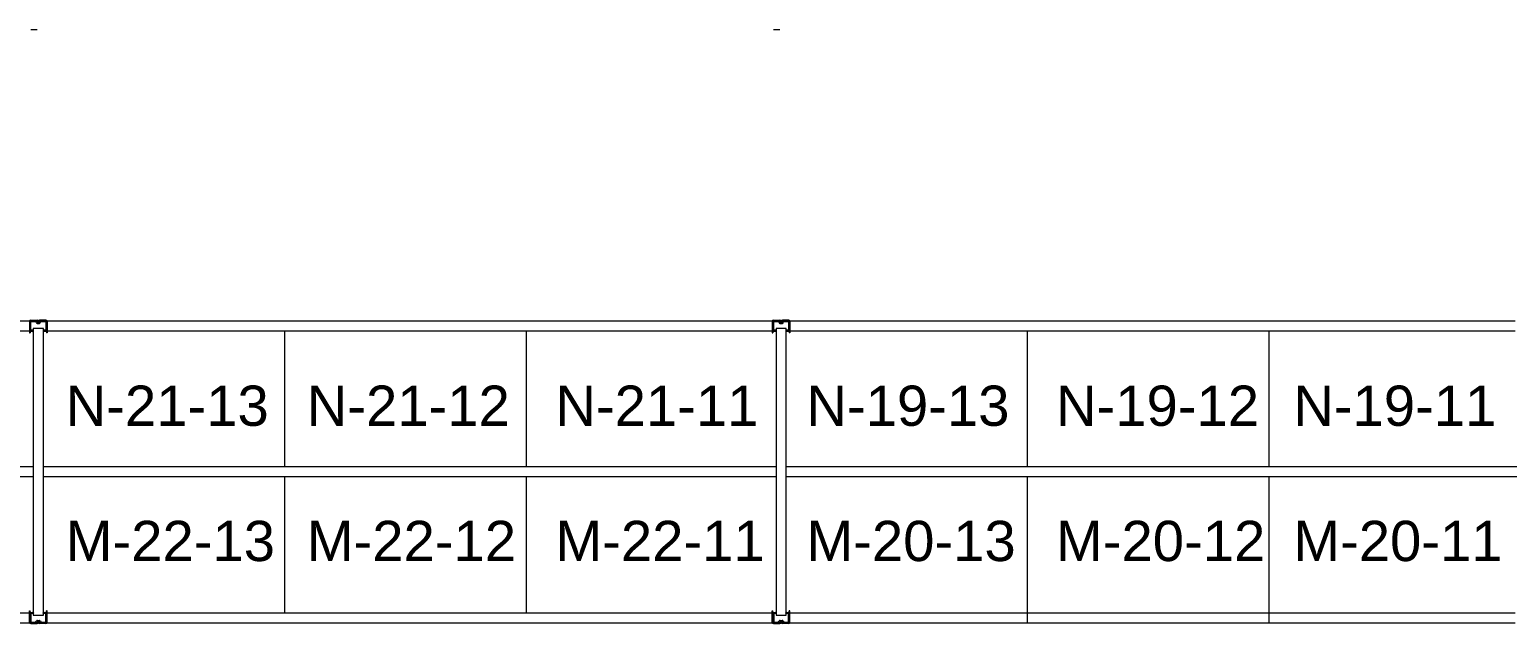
# Model space of a CAD drawing. Header units: inches. Extents: x 2743 to 10591, y -1604 to 5792.
# Drawn here: x 3122.3 to 3416.1, y 4811.9 to 4929.9 of the extents above; entities that cross this region are included whole.
import ezdxf

# ---------------------------------------------------------------- set-up
doc = ezdxf.new("R2010")
doc.units = ezdxf.units.IN
doc.header["$LTSCALE"] = 0.1875
doc.header["$MEASUREMENT"] = 0
for name, color, linetype, lineweight in [('22 Dimension', 7, 'Continuous', 5), ('32 Echelle', 160, 'Continuous', 15), ('33 Poutre', 30, 'Continuous', 15)]:
    doc.layers.add(name, color=color, linetype=linetype, lineweight=lineweight)
doc.styles.add('arial', font='')
doc.styles.get('arial').set_extended_font_data('Arial')

msp = doc.modelspace()

# ---------------------------------------------------------------- hatches: boundary and pattern name
at = {"layer": '32 Echelle'}
for points in [[(3123.08382, 4869.81503), (3123.08382, 4870.00253), (3122.89632, 4870.00253)], [(3123.08382, 4869.81503), (3123.08382, 4870.00253), (3122.89632, 4870.00253)], [(3125.08382, 4869.81503), (3125.08382, 4870.00253), (3125.27132, 4870.00253)], [(3125.08382, 4869.81503), (3125.08382, 4870.00253), (3125.27132, 4870.00253)], [(3270.70882, 4869.81503), (3270.70882, 4870.00253), (3270.52132, 4870.00253)], [(3270.70882, 4869.81503), (3270.70882, 4870.00253), (3270.52132, 4870.00253)], [(3272.70882, 4869.81503), (3272.70882, 4870.00253), (3272.89632, 4870.00253)], [(3272.70882, 4869.81503), (3272.70882, 4870.00253), (3272.89632, 4870.00253)], [(3123.08382, 4814.19003), (3123.08382, 4814.00253), (3122.89632, 4814.00253)], [(3123.08382, 4814.19003), (3123.08382, 4814.00253), (3122.89632, 4814.00253)], [(3125.08382, 4814.19003), (3125.08382, 4814.00253), (3125.27132, 4814.00253)], [(3125.08382, 4814.19003), (3125.08382, 4814.00253), (3125.27132, 4814.00253)], [(3270.70882, 4814.19003), (3270.70882, 4814.00253), (3270.52132, 4814.00253)], [(3270.70882, 4814.19003), (3270.70882, 4814.00253), (3270.52132, 4814.00253)], [(3272.70882, 4814.19003), (3272.70882, 4814.00253), (3272.89632, 4814.00253)], [(3272.70882, 4814.19003), (3272.70882, 4814.00253), (3272.89632, 4814.00253)]]:
    msp.add_hatch(color=256, dxfattribs=at).paths.add_polyline_path(points)

# ---------------------------------------------------------------- linework, layer by layer
at = {"layer": '22 Dimension'}
for p, q in [((3173.08382, 4843.00253), (3173.08382, 4870.00253)), ((3221.08382, 4843.00253), (3221.08382, 4870.00253)), ((3320.70882, 4843.00253), (3320.70882, 4870.00253)), ((3368.70882, 4843.00253), (3368.70882, 4870.00253)), ((3123.08382, 4843.00253), (2977.45882, 4843.00253)), ((3123.08382, 4841.00253), (2977.45882, 4841.00253)), ((3270.70882, 4843.00253), (3125.08382, 4843.00253)), ((3270.70882, 4841.00253), (3125.08382, 4841.00253)), ((3173.08382, 4814.00253), (3173.08382, 4841.00253)), ((3221.08382, 4814.00253), (3221.08382, 4841.00253)), ((3418.33382, 4843.00253), (3272.70882, 4843.00253)), ((3418.33382, 4841.00253), (3272.70882, 4841.00253)), ((3320.70882, 4812.00253), (3320.70882, 4841.00253)), ((3368.70882, 4812.00253), (3368.70882, 4841.00253))]:
    msp.add_line(p, q, dxfattribs=at)
at = {"layer": '32 Echelle', "linetype": 'Continuous', "lineweight": 25}
for p, q in [((3122.45886, 4871.81878), (3122.45886, 4870.18628)), ((3122.45886, 4871.81878), (3122.45886, 4870.18628)), ((3122.54886, 4870.18628), (3122.54886, 4871.81878)), ((3122.54886, 4870.18628), (3122.54886, 4871.81878)), ((3123.57145, 4872.00253), (3122.64261, 4872.00253)), ((3123.57145, 4872.00253), (3122.64261, 4872.00253)), ((3122.64261, 4871.91253), (3123.57145, 4871.91253)), ((3122.64261, 4871.91253), (3123.57145, 4871.91253)), ((3123.6611, 4871.84619), (3123.70501, 4871.70256)), ((3123.6611, 4871.84619), (3123.70501, 4871.70256)), ((3123.79108, 4871.72887), (3123.74717, 4871.8725)), ((3123.79108, 4871.72887), (3123.74717, 4871.8725)), ((3124.2869, 4871.66253), (3123.88073, 4871.66253)), ((3124.2869, 4871.66253), (3123.88073, 4871.66253)), ((3123.88073, 4871.57253), (3124.2869, 4871.57253)), ((3123.88073, 4871.57253), (3124.2869, 4871.57253)), ((3124.42047, 4871.8725), (3124.37655, 4871.72887)), ((3124.42047, 4871.8725), (3124.37655, 4871.72887)), ((3124.46262, 4871.70256), (3124.50653, 4871.84619)), ((3124.46262, 4871.70256), (3124.50653, 4871.84619)), ((3125.52502, 4872.00253), (3124.59619, 4872.00253)), ((3125.52502, 4872.00253), (3124.59619, 4872.00253)), ((3124.59619, 4871.91253), (3125.52502, 4871.91253)), ((3124.59619, 4871.91253), (3125.52502, 4871.91253)), ((3125.61877, 4871.81878), (3125.61877, 4870.18628)), ((3125.61877, 4871.81878), (3125.61877, 4870.18628)), ((3125.70877, 4870.18628), (3125.70877, 4871.81878)), ((3125.70877, 4870.18628), (3125.70877, 4871.81878)), ((3270.08386, 4871.81878), (3270.08386, 4870.18628)), ((3270.08386, 4871.81878), (3270.08386, 4870.18628)), ((3270.17386, 4870.18628), (3270.17386, 4871.81878)), ((3270.17386, 4870.18628), (3270.17386, 4871.81878)), ((3271.19645, 4872.00253), (3270.26761, 4872.00253)), ((3271.19645, 4872.00253), (3270.26761, 4872.00253)), ((3270.26761, 4871.91253), (3271.19645, 4871.91253)), ((3270.26761, 4871.91253), (3271.19645, 4871.91253)), ((3271.2861, 4871.84619), (3271.33001, 4871.70256)), ((3271.2861, 4871.84619), (3271.33001, 4871.70256)), ((3271.41608, 4871.72887), (3271.37217, 4871.8725)), ((3271.41608, 4871.72887), (3271.37217, 4871.8725)), ((3271.9119, 4871.66253), (3271.50573, 4871.66253)), ((3271.9119, 4871.66253), (3271.50573, 4871.66253)), ((3271.50573, 4871.57253), (3271.9119, 4871.57253)), ((3271.50573, 4871.57253), (3271.9119, 4871.57253)), ((3272.04547, 4871.8725), (3272.00155, 4871.72887)), ((3272.04547, 4871.8725), (3272.00155, 4871.72887)), ((3272.08762, 4871.70256), (3272.13153, 4871.84619)), ((3272.08762, 4871.70256), (3272.13153, 4871.84619)), ((3273.15002, 4872.00253), (3272.22119, 4872.00253)), ((3273.15002, 4872.00253), (3272.22119, 4872.00253)), ((3272.22119, 4871.91253), (3273.15002, 4871.91253)), ((3272.22119, 4871.91253), (3273.15002, 4871.91253)), ((3273.24377, 4871.81878), (3273.24377, 4870.18628)), ((3273.24377, 4871.81878), (3273.24377, 4870.18628)), ((3273.33377, 4870.18628), (3273.33377, 4871.81878)), ((3273.33377, 4870.18628), (3273.33377, 4871.81878)), ((3123.05886, 4870.09253), (3122.64261, 4870.09253)), ((3123.05886, 4870.09253), (3122.64261, 4870.09253)), ((3122.64261, 4870.00253), (3123.05886, 4870.00253)), ((3122.64261, 4870.00253), (3123.05886, 4870.00253)), ((3123.05886, 4870.00253), (3123.05886, 4870.09253)), ((3123.05886, 4870.00253), (3123.05886, 4870.09253)), ((3125.52502, 4870.09253), (3125.10877, 4870.09253)), ((3125.10877, 4870.09253), (3125.10877, 4870.00253)), ((3125.52502, 4870.09253), (3125.10877, 4870.09253)), ((3125.10877, 4870.09253), (3125.10877, 4870.00253)), ((3125.10877, 4870.00253), (3125.52502, 4870.00253)), ((3125.10877, 4870.00253), (3125.52502, 4870.00253)), ((3270.68386, 4870.09253), (3270.26761, 4870.09253)), ((3270.68386, 4870.09253), (3270.26761, 4870.09253)), ((3270.26761, 4870.00253), (3270.68386, 4870.00253)), ((3270.26761, 4870.00253), (3270.68386, 4870.00253)), ((3270.68386, 4870.00253), (3270.68386, 4870.09253)), ((3270.68386, 4870.00253), (3270.68386, 4870.09253)), ((3273.15002, 4870.09253), (3272.73377, 4870.09253)), ((3272.73377, 4870.09253), (3272.73377, 4870.00253)), ((3273.15002, 4870.09253), (3272.73377, 4870.09253)), ((3272.73377, 4870.09253), (3272.73377, 4870.00253)), ((3272.73377, 4870.00253), (3273.15002, 4870.00253)), ((3272.73377, 4870.00253), (3273.15002, 4870.00253)), ((3122.45886, 4812.18628), (3122.45886, 4813.81878)), ((3122.45886, 4812.18628), (3122.45886, 4813.81878)), ((3122.54886, 4813.81878), (3122.54886, 4812.18628)), ((3122.54886, 4813.81878), (3122.54886, 4812.18628)), ((3122.64261, 4814.00253), (3123.05886, 4814.00253)), ((3122.64261, 4814.00253), (3123.05886, 4814.00253)), ((3123.05886, 4813.91253), (3122.64261, 4813.91253)), ((3123.05886, 4813.91253), (3122.64261, 4813.91253)), ((3122.64261, 4812.09253), (3123.57145, 4812.09253)), ((3122.64261, 4812.09253), (3123.57145, 4812.09253)), ((3123.57145, 4812.00253), (3122.64261, 4812.00253)), ((3123.57145, 4812.00253), (3122.64261, 4812.00253)), ((3123.05886, 4814.00253), (3123.05886, 4813.91253)), ((3123.05886, 4814.00253), (3123.05886, 4813.91253)), ((3123.6611, 4812.15887), (3123.70501, 4812.3025)), ((3123.6611, 4812.15887), (3123.70501, 4812.3025)), ((3123.79108, 4812.27619), (3123.74717, 4812.13256)), ((3123.79108, 4812.27619), (3123.74717, 4812.13256)), ((3123.88073, 4812.43253), (3124.2869, 4812.43253)), ((3123.88073, 4812.43253), (3124.2869, 4812.43253)), ((3124.2869, 4812.34253), (3123.88073, 4812.34253)), ((3124.2869, 4812.34253), (3123.88073, 4812.34253)), ((3124.42047, 4812.13256), (3124.37655, 4812.27619)), ((3124.42047, 4812.13256), (3124.37655, 4812.27619)), ((3124.46262, 4812.3025), (3124.50653, 4812.15887)), ((3124.46262, 4812.3025), (3124.50653, 4812.15887)), ((3124.59619, 4812.09253), (3125.52502, 4812.09253)), ((3124.59619, 4812.09253), (3125.52502, 4812.09253)), ((3125.52502, 4812.00253), (3124.59619, 4812.00253)), ((3125.52502, 4812.00253), (3124.59619, 4812.00253)), ((3125.10877, 4814.00253), (3125.52502, 4814.00253)), ((3125.10877, 4813.91253), (3125.10877, 4814.00253)), ((3125.10877, 4814.00253), (3125.52502, 4814.00253)), ((3125.10877, 4813.91253), (3125.10877, 4814.00253)), ((3125.52502, 4813.91253), (3125.10877, 4813.91253)), ((3125.52502, 4813.91253), (3125.10877, 4813.91253)), ((3125.61877, 4812.18628), (3125.61877, 4813.81878)), ((3125.61877, 4812.18628), (3125.61877, 4813.81878)), ((3125.70877, 4813.81878), (3125.70877, 4812.18628)), ((3125.70877, 4813.81878), (3125.70877, 4812.18628)), ((3270.08386, 4812.18628), (3270.08386, 4813.81878)), ((3270.08386, 4812.18628), (3270.08386, 4813.81878)), ((3270.17386, 4813.81878), (3270.17386, 4812.18628)), ((3270.17386, 4813.81878), (3270.17386, 4812.18628)), ((3270.26761, 4814.00253), (3270.68386, 4814.00253)), ((3270.26761, 4814.00253), (3270.68386, 4814.00253)), ((3270.68386, 4813.91253), (3270.26761, 4813.91253)), ((3270.68386, 4813.91253), (3270.26761, 4813.91253)), ((3270.26761, 4812.09253), (3271.19645, 4812.09253)), ((3270.26761, 4812.09253), (3271.19645, 4812.09253)), ((3271.19645, 4812.00253), (3270.26761, 4812.00253)), ((3271.19645, 4812.00253), (3270.26761, 4812.00253)), ((3270.68386, 4814.00253), (3270.68386, 4813.91253)), ((3270.68386, 4814.00253), (3270.68386, 4813.91253)), ((3271.2861, 4812.15887), (3271.33001, 4812.3025)), ((3271.2861, 4812.15887), (3271.33001, 4812.3025)), ((3271.41608, 4812.27619), (3271.37217, 4812.13256)), ((3271.41608, 4812.27619), (3271.37217, 4812.13256)), ((3271.50573, 4812.43253), (3271.9119, 4812.43253)), ((3271.50573, 4812.43253), (3271.9119, 4812.43253)), ((3271.9119, 4812.34253), (3271.50573, 4812.34253)), ((3271.9119, 4812.34253), (3271.50573, 4812.34253)), ((3272.04547, 4812.13256), (3272.00155, 4812.27619)), ((3272.04547, 4812.13256), (3272.00155, 4812.27619)), ((3272.08762, 4812.3025), (3272.13153, 4812.15887)), ((3272.08762, 4812.3025), (3272.13153, 4812.15887)), ((3272.22119, 4812.09253), (3273.15002, 4812.09253)), ((3272.22119, 4812.09253), (3273.15002, 4812.09253)), ((3273.15002, 4812.00253), (3272.22119, 4812.00253)), ((3273.15002, 4812.00253), (3272.22119, 4812.00253)), ((3272.73377, 4814.00253), (3273.15002, 4814.00253)), ((3272.73377, 4813.91253), (3272.73377, 4814.00253)), ((3272.73377, 4814.00253), (3273.15002, 4814.00253)), ((3272.73377, 4813.91253), (3272.73377, 4814.00253)), ((3273.15002, 4813.91253), (3272.73377, 4813.91253)), ((3273.15002, 4813.91253), (3272.73377, 4813.91253)), ((3273.24377, 4812.18628), (3273.24377, 4813.81878)), ((3273.24377, 4812.18628), (3273.24377, 4813.81878)), ((3273.33377, 4813.81878), (3273.33377, 4812.18628)), ((3273.33377, 4813.81878), (3273.33377, 4812.18628))]:
    msp.add_line(p, q, dxfattribs=at)
at = {"layer": '32 Echelle'}
for p, q in [((3125.08382, 4870.50253), (3123.08382, 4870.50253)), ((3123.08382, 4870.50253), (3123.08382, 4813.50253)), ((3125.08382, 4870.50253), (3123.08382, 4870.50253)), ((3123.08382, 4870.50253), (3123.08382, 4813.50253)), ((3125.08382, 4813.50253), (3125.08382, 4870.50253)), ((3125.08382, 4813.50253), (3125.08382, 4870.50253)), ((3272.70882, 4870.50253), (3270.70882, 4870.50253)), ((3270.70882, 4870.50253), (3270.70882, 4813.50253)), ((3272.70882, 4870.50253), (3270.70882, 4870.50253)), ((3270.70882, 4870.50253), (3270.70882, 4813.50253)), ((3272.70882, 4813.50253), (3272.70882, 4870.50253)), ((3272.70882, 4813.50253), (3272.70882, 4870.50253)), ((3123.08382, 4870.00253), (3122.89632, 4870.00253)), ((3123.08382, 4869.81503), (3122.89632, 4870.00253)), ((3123.08382, 4870.00253), (3122.89632, 4870.00253)), ((3123.08382, 4869.81503), (3122.89632, 4870.00253)), ((3123.08382, 4869.81503), (3123.08382, 4870.00253)), ((3123.08382, 4869.81503), (3123.08382, 4870.00253)), ((3125.08382, 4870.00253), (3125.27132, 4870.00253)), ((3125.08382, 4869.81503), (3125.08382, 4870.00253)), ((3125.08382, 4869.81503), (3125.27132, 4870.00253)), ((3125.08382, 4870.00253), (3125.27132, 4870.00253)), ((3125.08382, 4869.81503), (3125.08382, 4870.00253)), ((3125.08382, 4869.81503), (3125.27132, 4870.00253)), ((3270.70882, 4870.00253), (3270.52132, 4870.00253)), ((3270.70882, 4869.81503), (3270.52132, 4870.00253)), ((3270.70882, 4870.00253), (3270.52132, 4870.00253)), ((3270.70882, 4869.81503), (3270.52132, 4870.00253)), ((3270.70882, 4869.81503), (3270.70882, 4870.00253)), ((3270.70882, 4869.81503), (3270.70882, 4870.00253)), ((3272.70882, 4870.00253), (3272.89632, 4870.00253)), ((3272.70882, 4869.81503), (3272.70882, 4870.00253)), ((3272.70882, 4869.81503), (3272.89632, 4870.00253)), ((3272.70882, 4870.00253), (3272.89632, 4870.00253)), ((3272.70882, 4869.81503), (3272.70882, 4870.00253)), ((3272.70882, 4869.81503), (3272.89632, 4870.00253)), ((3123.08382, 4814.19003), (3122.89632, 4814.00253)), ((3123.08382, 4814.19003), (3122.89632, 4814.00253)), ((3123.08382, 4814.00253), (3122.89632, 4814.00253)), ((3123.08382, 4814.00253), (3122.89632, 4814.00253)), ((3123.08382, 4814.19003), (3123.08382, 4814.00253)), ((3123.08382, 4814.19003), (3123.08382, 4814.00253)), ((3123.08382, 4813.50253), (3125.08382, 4813.50253)), ((3123.08382, 4813.50253), (3125.08382, 4813.50253)), ((3125.08382, 4814.19003), (3125.08382, 4814.00253)), ((3125.08382, 4814.19003), (3125.27132, 4814.00253)), ((3125.08382, 4814.19003), (3125.08382, 4814.00253)), ((3125.08382, 4814.19003), (3125.27132, 4814.00253)), ((3125.08382, 4814.00253), (3125.27132, 4814.00253)), ((3125.08382, 4814.00253), (3125.27132, 4814.00253)), ((3270.70882, 4814.19003), (3270.52132, 4814.00253)), ((3270.70882, 4814.19003), (3270.52132, 4814.00253)), ((3270.70882, 4814.00253), (3270.52132, 4814.00253)), ((3270.70882, 4814.00253), (3270.52132, 4814.00253)), ((3270.70882, 4814.19003), (3270.70882, 4814.00253)), ((3270.70882, 4814.19003), (3270.70882, 4814.00253)), ((3270.70882, 4813.50253), (3272.70882, 4813.50253)), ((3270.70882, 4813.50253), (3272.70882, 4813.50253)), ((3272.70882, 4814.19003), (3272.70882, 4814.00253)), ((3272.70882, 4814.19003), (3272.89632, 4814.00253)), ((3272.70882, 4814.19003), (3272.70882, 4814.00253)), ((3272.70882, 4814.19003), (3272.89632, 4814.00253)), ((3272.70882, 4814.00253), (3272.89632, 4814.00253)), ((3272.70882, 4814.00253), (3272.89632, 4814.00253))]:
    msp.add_line(p, q, dxfattribs=at)
at = {"layer": '32 Echelle', "linetype": 'Continuous', "lineweight": 25}
for centre, radius, start, end in [((3122.64261, 4871.81878), 0.18375, 90, 180), ((3122.64261, 4871.81878), 0.18375, 90, 180), ((3122.64261, 4870.18628), 0.18375, 180, 270), ((3122.64261, 4870.18628), 0.18375, 180, 270), ((3122.64261, 4871.81878), 0.09375, 90, 180), ((3122.64261, 4871.81878), 0.09375, 90, 180), ((3122.64261, 4870.18628), 0.09375, 180, 270), ((3122.64261, 4870.18628), 0.09375, 180, 270), ((3123.57145, 4871.81878), 0.18375, 17, 90), ((3123.57145, 4871.81878), 0.18375, 17, 90), ((3123.57145, 4871.81878), 0.09375, 17, 90), ((3123.57145, 4871.81878), 0.09375, 17, 90), ((3123.88073, 4871.75628), 0.18375, 197, 270), ((3123.88073, 4871.75628), 0.18375, 197, 270), ((3123.88073, 4871.75628), 0.09375, 197, 270), ((3123.88073, 4871.75628), 0.09375, 197, 270), ((3124.2869, 4871.75628), 0.09375, 270, 343), ((3124.2869, 4871.75628), 0.09375, 270, 343), ((3124.2869, 4871.75628), 0.18375, 270, 343), ((3124.2869, 4871.75628), 0.18375, 270, 343), ((3124.59619, 4871.81878), 0.18375, 90, 163), ((3124.59619, 4871.81878), 0.18375, 90, 163), ((3124.59619, 4871.81878), 0.09375, 90, 163), ((3124.59619, 4871.81878), 0.09375, 90, 163), ((3125.52502, 4871.81878), 0.18375, 0, 90), ((3125.52502, 4871.81878), 0.18375, 0, 90), ((3125.52502, 4871.81878), 0.09375, 0, 90), ((3125.52502, 4871.81878), 0.09375, 0, 90), ((3125.52502, 4870.18628), 0.09375, 270, 0), ((3125.52502, 4870.18628), 0.18375, 270, 0), ((3125.52502, 4870.18628), 0.09375, 270, 0), ((3125.52502, 4870.18628), 0.18375, 270, 0), ((3270.26761, 4871.81878), 0.18375, 90, 180), ((3270.26761, 4871.81878), 0.18375, 90, 180), ((3270.26761, 4870.18628), 0.18375, 180, 270), ((3270.26761, 4870.18628), 0.18375, 180, 270), ((3270.26761, 4871.81878), 0.09375, 90, 180), ((3270.26761, 4871.81878), 0.09375, 90, 180), ((3270.26761, 4870.18628), 0.09375, 180, 270), ((3270.26761, 4870.18628), 0.09375, 180, 270), ((3271.19645, 4871.81878), 0.18375, 17, 90), ((3271.19645, 4871.81878), 0.18375, 17, 90), ((3271.19645, 4871.81878), 0.09375, 17, 90), ((3271.19645, 4871.81878), 0.09375, 17, 90), ((3271.50573, 4871.75628), 0.18375, 197, 270), ((3271.50573, 4871.75628), 0.18375, 197, 270), ((3271.50573, 4871.75628), 0.09375, 197, 270), ((3271.50573, 4871.75628), 0.09375, 197, 270), ((3271.9119, 4871.75628), 0.09375, 270, 343), ((3271.9119, 4871.75628), 0.09375, 270, 343), ((3271.9119, 4871.75628), 0.18375, 270, 343), ((3271.9119, 4871.75628), 0.18375, 270, 343), ((3272.22119, 4871.81878), 0.18375, 90, 163), ((3272.22119, 4871.81878), 0.18375, 90, 163), ((3272.22119, 4871.81878), 0.09375, 90, 163), ((3272.22119, 4871.81878), 0.09375, 90, 163), ((3273.15002, 4871.81878), 0.18375, 0, 90), ((3273.15002, 4871.81878), 0.18375, 0, 90), ((3273.15002, 4871.81878), 0.09375, 0, 90), ((3273.15002, 4871.81878), 0.09375, 0, 90), ((3273.15002, 4870.18628), 0.09375, 270, 0), ((3273.15002, 4870.18628), 0.18375, 270, 0), ((3273.15002, 4870.18628), 0.09375, 270, 0), ((3273.15002, 4870.18628), 0.18375, 270, 0), ((3122.64261, 4813.81878), 0.18375, 90, 180), ((3122.64261, 4813.81878), 0.18375, 90, 180), ((3122.64261, 4812.18628), 0.18375, 180, 270), ((3122.64261, 4812.18628), 0.18375, 180, 270), ((3122.64261, 4813.81878), 0.09375, 90, 180), ((3122.64261, 4813.81878), 0.09375, 90, 180), ((3122.64261, 4812.18628), 0.09375, 180, 270), ((3122.64261, 4812.18628), 0.09375, 180, 270), ((3123.57145, 4812.18628), 0.09375, 270, 343), ((3123.57145, 4812.18628), 0.09375, 270, 343), ((3123.57145, 4812.18628), 0.18375, 270, 343), ((3123.57145, 4812.18628), 0.18375, 270, 343), ((3123.88073, 4812.24878), 0.18375, 90, 163), ((3123.88073, 4812.24878), 0.18375, 90, 163), ((3123.88073, 4812.24878), 0.09375, 90, 163), ((3123.88073, 4812.24878), 0.09375, 90, 163), ((3124.2869, 4812.24878), 0.18375, 17, 90), ((3124.2869, 4812.24878), 0.18375, 17, 90), ((3124.2869, 4812.24878), 0.09375, 17, 90), ((3124.2869, 4812.24878), 0.09375, 17, 90), ((3124.59619, 4812.18628), 0.18375, 197, 270), ((3124.59619, 4812.18628), 0.18375, 197, 270), ((3124.59619, 4812.18628), 0.09375, 197, 270), ((3124.59619, 4812.18628), 0.09375, 197, 270), ((3125.52502, 4813.81878), 0.18375, 0, 90), ((3125.52502, 4813.81878), 0.18375, 0, 90), ((3125.52502, 4813.81878), 0.09375, 0, 90), ((3125.52502, 4813.81878), 0.09375, 0, 90), ((3125.52502, 4812.18628), 0.09375, 270, 0), ((3125.52502, 4812.18628), 0.18375, 270, 0), ((3125.52502, 4812.18628), 0.09375, 270, 0), ((3125.52502, 4812.18628), 0.18375, 270, 0), ((3270.26761, 4813.81878), 0.18375, 90, 180), ((3270.26761, 4813.81878), 0.18375, 90, 180), ((3270.26761, 4812.18628), 0.18375, 180, 270), ((3270.26761, 4812.18628), 0.18375, 180, 270), ((3270.26761, 4813.81878), 0.09375, 90, 180), ((3270.26761, 4813.81878), 0.09375, 90, 180), ((3270.26761, 4812.18628), 0.09375, 180, 270), ((3270.26761, 4812.18628), 0.09375, 180, 270), ((3271.19645, 4812.18628), 0.09375, 270, 343), ((3271.19645, 4812.18628), 0.09375, 270, 343), ((3271.19645, 4812.18628), 0.18375, 270, 343), ((3271.19645, 4812.18628), 0.18375, 270, 343), ((3271.50573, 4812.24878), 0.18375, 90, 163), ((3271.50573, 4812.24878), 0.18375, 90, 163), ((3271.50573, 4812.24878), 0.09375, 90, 163), ((3271.50573, 4812.24878), 0.09375, 90, 163), ((3271.9119, 4812.24878), 0.18375, 17, 90), ((3271.9119, 4812.24878), 0.18375, 17, 90), ((3271.9119, 4812.24878), 0.09375, 17, 90), ((3271.9119, 4812.24878), 0.09375, 17, 90), ((3272.22119, 4812.18628), 0.18375, 197, 270), ((3272.22119, 4812.18628), 0.18375, 197, 270), ((3272.22119, 4812.18628), 0.09375, 197, 270), ((3272.22119, 4812.18628), 0.09375, 197, 270), ((3273.15002, 4813.81878), 0.18375, 0, 90), ((3273.15002, 4813.81878), 0.18375, 0, 90), ((3273.15002, 4813.81878), 0.09375, 0, 90), ((3273.15002, 4813.81878), 0.09375, 0, 90), ((3273.15002, 4812.18628), 0.09375, 270, 0), ((3273.15002, 4812.18628), 0.18375, 270, 0), ((3273.15002, 4812.18628), 0.09375, 270, 0), ((3273.15002, 4812.18628), 0.18375, 270, 0)]:
    msp.add_arc(centre, radius, start, end, dxfattribs=at)
at = {"layer": '33 Poutre'}
for p, q in [((3122.57782, 4929.88353), (3123.83982, 4929.88353)), ((3270.20282, 4929.88353), (3271.46482, 4929.88353)), ((2978.20882, 4872.00253), (3122.33382, 4872.00253)), ((3122.33382, 4872.00253), (3122.33382, 4870.00253)), ((3122.33382, 4871.87753), (3122.33382, 4869.62153)), ((3122.45282, 4871.87753), (3122.45282, 4869.62153)), ((3122.57782, 4872.12153), (3123.83982, 4872.12153)), ((3123.83982, 4872.00253), (3122.57782, 4872.00253)), ((3123.96482, 4871.66253), (3123.96482, 4871.87753)), ((3123.96482, 4871.66253), (3124.08382, 4871.66253)), ((3124.08382, 4871.66253), (3124.08382, 4871.87753)), ((3124.08382, 4871.66253), (3124.08382, 4871.87753)), ((3124.20282, 4871.66253), (3124.08382, 4871.66253)), ((3124.20282, 4871.66253), (3124.20282, 4871.87753)), ((3125.58982, 4872.12153), (3124.32782, 4872.12153)), ((3124.32782, 4872.00253), (3125.58982, 4872.00253)), ((3125.71482, 4871.87753), (3125.71482, 4869.62153)), ((3125.83382, 4872.00253), (3269.95882, 4872.00253)), ((3125.83382, 4872.00253), (3125.83382, 4870.00253)), ((3125.83382, 4871.87753), (3125.83382, 4869.62153)), ((3269.95882, 4872.00253), (3269.95882, 4870.00253)), ((3269.95882, 4871.87753), (3269.95882, 4869.62153)), ((3270.07782, 4871.87753), (3270.07782, 4869.62153)), ((3270.20282, 4872.12153), (3271.46482, 4872.12153)), ((3271.46482, 4872.00253), (3270.20282, 4872.00253)), ((3271.58982, 4871.66253), (3271.58982, 4871.87753)), ((3271.58982, 4871.66253), (3271.70882, 4871.66253)), ((3271.70882, 4871.66253), (3271.70882, 4871.87753)), ((3271.70882, 4871.66253), (3271.70882, 4871.87753)), ((3271.82782, 4871.66253), (3271.70882, 4871.66253)), ((3271.82782, 4871.66253), (3271.82782, 4871.87753)), ((3273.21482, 4872.12153), (3271.95282, 4872.12153)), ((3271.95282, 4872.00253), (3273.21482, 4872.00253)), ((3273.33982, 4871.87753), (3273.33982, 4869.62153)), ((3273.45882, 4872.00253), (3417.58382, 4872.00253)), ((3273.45882, 4872.00253), (3273.45882, 4870.00253)), ((3273.45882, 4871.87753), (3273.45882, 4869.62153)), ((2978.20882, 4870.00253), (3122.33382, 4870.00253)), ((3122.33382, 4869.62153), (3122.45282, 4869.62153)), ((3125.83382, 4869.62153), (3125.71482, 4869.62153)), ((3125.83382, 4870.00253), (3269.95882, 4870.00253)), ((3269.95882, 4869.62153), (3270.07782, 4869.62153)), ((3273.45882, 4869.62153), (3273.33982, 4869.62153)), ((3273.45882, 4870.00253), (3417.58382, 4870.00253)), ((3122.33382, 4812.12753), (3122.33382, 4814.38353)), ((3122.33382, 4814.38353), (3122.45282, 4814.38353)), ((3122.45282, 4812.12753), (3122.45282, 4814.38353)), ((3125.83382, 4814.38353), (3125.71482, 4814.38353)), ((3125.71482, 4812.12753), (3125.71482, 4814.38353)), ((3125.83382, 4812.12753), (3125.83382, 4814.38353)), ((3269.95882, 4812.12753), (3269.95882, 4814.38353)), ((3269.95882, 4814.38353), (3270.07782, 4814.38353)), ((3270.07782, 4812.12753), (3270.07782, 4814.38353)), ((3273.45882, 4814.38353), (3273.33982, 4814.38353)), ((3273.33982, 4812.12753), (3273.33982, 4814.38353)), ((3273.45882, 4812.12753), (3273.45882, 4814.38353)), ((2978.20882, 4814.00253), (3122.33382, 4814.00253)), ((2978.20882, 4812.00253), (3122.33382, 4812.00253)), ((3122.33382, 4812.00253), (3122.33382, 4814.00253)), ((3123.83982, 4812.00253), (3122.57782, 4812.00253)), ((3122.57782, 4811.88353), (3123.83982, 4811.88353)), ((3123.96482, 4812.34253), (3123.96482, 4812.12753)), ((3123.96482, 4812.34253), (3124.08382, 4812.34253)), ((3124.08382, 4812.34253), (3124.08382, 4812.12753)), ((3124.08382, 4812.34253), (3124.08382, 4812.12753)), ((3124.20282, 4812.34253), (3124.08382, 4812.34253)), ((3124.20282, 4812.34253), (3124.20282, 4812.12753)), ((3124.32782, 4812.00253), (3125.58982, 4812.00253)), ((3125.58982, 4811.88353), (3124.32782, 4811.88353)), ((3125.83382, 4814.00253), (3269.95882, 4814.00253)), ((3125.83382, 4812.00253), (3125.83382, 4814.00253)), ((3125.83382, 4812.00253), (3269.95882, 4812.00253)), ((3269.95882, 4812.00253), (3269.95882, 4814.00253)), ((3271.46482, 4812.00253), (3270.20282, 4812.00253)), ((3270.20282, 4811.88353), (3271.46482, 4811.88353)), ((3271.58982, 4812.34253), (3271.58982, 4812.12753)), ((3271.58982, 4812.34253), (3271.70882, 4812.34253)), ((3271.70882, 4812.34253), (3271.70882, 4812.12753)), ((3271.70882, 4812.34253), (3271.70882, 4812.12753)), ((3271.82782, 4812.34253), (3271.70882, 4812.34253)), ((3271.82782, 4812.34253), (3271.82782, 4812.12753)), ((3271.95282, 4812.00253), (3273.21482, 4812.00253)), ((3273.21482, 4811.88353), (3271.95282, 4811.88353)), ((3273.45882, 4814.00253), (3417.58382, 4814.00253)), ((3273.45882, 4812.00253), (3273.45882, 4814.00253)), ((3273.45882, 4812.00253), (3417.58382, 4812.00253))]:
    msp.add_line(p, q, dxfattribs=at)
for centre, radius, start, end in [((3122.57782, 4871.87753), 0.244, 90, 180), ((3122.57782, 4871.87753), 0.125, 90, 180), ((3123.83982, 4871.87753), 0.244, 0, 90), ((3123.83982, 4871.87753), 0.125, 0, 90), ((3124.32782, 4871.87753), 0.244, 90, 180), ((3124.32782, 4871.87753), 0.125, 90, 180), ((3125.58982, 4871.87753), 0.244, 0, 90), ((3125.58982, 4871.87753), 0.125, 0, 90), ((3270.20282, 4871.87753), 0.244, 90, 180), ((3270.20282, 4871.87753), 0.125, 90, 180), ((3271.46482, 4871.87753), 0.244, 0, 90), ((3271.46482, 4871.87753), 0.125, 0, 90), ((3271.95282, 4871.87753), 0.244, 90, 180), ((3271.95282, 4871.87753), 0.125, 90, 180), ((3273.21482, 4871.87753), 0.244, 0, 90), ((3273.21482, 4871.87753), 0.125, 0, 90), ((3122.57782, 4812.12753), 0.244, 180, 270), ((3122.57782, 4812.12753), 0.125, 180, 270), ((3123.83982, 4812.12753), 0.125, 270, 0), ((3123.83982, 4812.12753), 0.244, 270, 0), ((3124.32782, 4812.12753), 0.244, 180, 270), ((3124.32782, 4812.12753), 0.125, 180, 270), ((3125.58982, 4812.12753), 0.244, 270, 0), ((3125.58982, 4812.12753), 0.125, 270, 0), ((3270.20282, 4812.12753), 0.244, 180, 270), ((3270.20282, 4812.12753), 0.125, 180, 270), ((3271.46482, 4812.12753), 0.125, 270, 0), ((3271.46482, 4812.12753), 0.244, 270, 0), ((3271.95282, 4812.12753), 0.244, 180, 270), ((3271.95282, 4812.12753), 0.125, 180, 270), ((3273.21482, 4812.12753), 0.244, 270, 0), ((3273.21482, 4812.12753), 0.125, 270, 0)]:
    msp.add_arc(centre, radius, start, end, dxfattribs=at)

# ---------------------------------------------------------------- texts
at = {"layer": '22 Dimension', "char_height": 8, "attachment_point": 1, "style": 'arial'}
for s, insert in [('{\\fArial Unicode MS|b0|i0|c0|p2;\\C8;N-21-13}', (3129.50758, 4859.14533)), ('{\\fArial Unicode MS|b0|i0|c0|p2;\\C8;N-21-12}', (3177.42095, 4859.14533)), ('{\\fArial Unicode MS|b0|i0|c0|p2;\\C8;N-21-11}', (3226.83748, 4859.14533)), ('{\\fArial Unicode MS|b0|i0|c0|p2;\\C8;N-19-13}', (3276.72746, 4859.14533)), ('{\\fArial Unicode MS|b0|i0|c0|p2;\\C8;N-19-12}', (3326.3319, 4859.14533)), ('{\\fArial Unicode MS|b0|i0|c0|p2;\\C8;N-19-11}', (3373.49369, 4859.14533)), ('{\\fArial Unicode MS|b0|i0|c0|p2;\\C8;M-22-13}', (3129.50758, 4832.27279)), ('{\\fArial Unicode MS|b0|i0|c0|p2;\\C8;M-22-12}', (3177.42095, 4832.27279)), ('{\\fArial Unicode MS|b0|i0|c0|p2;\\C8;M-22-11}', (3226.83748, 4832.27279)), ('{\\fArial Unicode MS|b0|i0|c0|p2;\\C8;M-20-13}', (3276.72746, 4832.27279)), ('{\\fArial Unicode MS|b0|i0|c0|p2;\\C8;M-20-12}', (3326.3319, 4832.27279)), ('{\\fArial Unicode MS|b0|i0|c0|p2;\\C8;M-20-11}', (3373.49369, 4832.27279))]:
    msp.add_mtext_dynamic_manual_height_columns(s, width=68.8901007, gutter_width=5, heights=[0], dxfattribs=dict(at, insert=insert))

doc.saveas('drawing.dxf')
